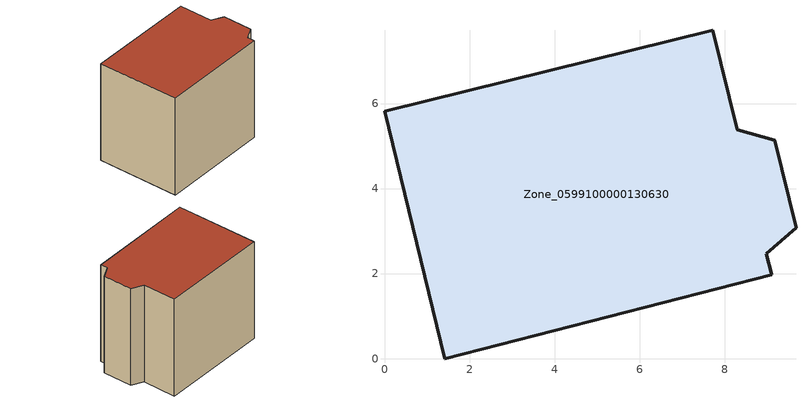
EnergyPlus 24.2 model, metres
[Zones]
Zone_0599100000130630
 floor ground (C_G): 0,5.82 7.72,7.72 8.3,5.38 9.18,5.14 9.68,3.08 8.98,2.47 9.11,1.97 1.42,0 z0
 wall outside (C_F): 1.42,0 9.11,1.97 8.98,2.47 9.68,3.08 9.18,5.14 8.3,5.38 7.72,7.72 0,5.82 1.42,0 z0:7.41
 roof outside (C_R): 7.72,7.72 0,5.82 1.42,0 9.11,1.97 8.98,2.47 9.68,3.08 9.18,5.14 8.3,5.38 z7.41
[BUILDING]
Pand.0599100000130630: North Axis=0; Terrain=City; Loads Convergence Tolerance Value=0.04; Temperature Convergence Tolerance Value=0.4; Solar Distribution=FullExterior; Maximum Number of Warmup Days=25; Minimum Number of Warmup Days=1
[Site:Location]
Rotterdam.The.Hague.AP_ZH_NLD Design_Conditions: Latitude=51.96; Longitude=4.45; Time Zone=1; Elevation=-4.5
[SITE:GROUNDTEMPERATURE:BUILDINGSURFACE]
18, 18, 18, 18, 18, 18, 18, 18, 18, 18, 18, 18
[MATERIAL] Thermal Absorptance=0.9; Solar Absorptance=0.7; Visible Absorptance=0.7
Name | Roughness | Thickness | Conductivity | Density | Specific Heat
G.TI.1946-1964 | MediumSmooth | 0.15 | 1 | 540 | 1210
F.TI.1946-1964 | Rough | 0.3 | 0.857143 | 1920 | 840
R.TI.1946-1964 | MediumRough | 0.2 | 0.277778 | 1500 | 1000
[CONSTRUCTION]
C_G: G.TI.1946-1964
C_F: F.TI.1946-1964
C_R: R.TI.1946-1964
[ZONE]
Zone_0599100000130630: Type=1; Multiplier=1; Ceiling Height=Autocalculate; Volume=Autocalculate; Floor Area=autocalculate; Part of Total Floor Area=Yes
[ZONEINFILTRATION:DESIGNFLOWRATE]
Infil_Zone_0599100000130630: Zone or ZoneList or Space or SpaceList=Zone_0599100000130630; Schedule=AlwaysOn; Design Flow Rate Calculation Method=Flow/Area; Flow Rate per Floor Area=0.003; Constant Term Coefficient=1; Temperature Term Coefficient=0; Velocity Term Coefficient=0; Velocity Squared Term Coefficient=0
[HVACTEMPLATE:ZONE:IDEALLOADSAIRSYSTEM]
Zone_0599100000130630: Maximum Heating Supply Air Temperature=50; Minimum Cooling Supply Air Temperature=13; Maximum Heating Supply Air Humidity Ratio=0.0156; Minimum Cooling Supply Air Humidity Ratio=0.0077; Heating Limit=NoLimit; Cooling Limit=NoLimit; Dehumidification Control Type=ConstantSensibleHeatRatio; Cooling Sensible Heat Ratio=0.7; Dehumidification Setpoint=60; Humidification Control Type=None; Humidification Setpoint=30; Outdoor Air Method=None; Outdoor Air Flow Rate per Person=0.00944; Outdoor Air Flow Rate per Zone Floor Area=0; Outdoor Air Flow Rate per Zone=0; Demand Controlled Ventilation Type=None; Outdoor Air Economizer Type=NoEconomizer; Heat Recovery Type=None; Sensible Heat Recovery Effectiveness=0.7; Latent Heat Recovery Effectiveness=0.65
[ZONECONTROL:THERMOSTAT]
ThermostatControl_Zone_0599100000130630: Zone or ZoneList=Zone_0599100000130630; Control Type Schedule=DualSetpointControlType; Control 1=Thermostat_Zone_0599100000130630; Temperature Difference Between Cutout And Setpoint=0
[THERMOSTATSETPOINT:DUALSETPOINT]
Thermostat_Zone_0599100000130630: Heating Setpoint Temperature Schedule=HeatingSetpoint_Zone_0599100000130630; Cooling Setpoint Temperature Schedule=CoolingSetpoint_Zone_0599100000130630
[SCHEDULE:COMPACT]
HeatingSetpoint_Zone_0599100000130630: Through: 12/31, For: AllDays, Until: 24:00, 21
CoolingSetpoint_Zone_0599100000130630: Through: 12/31, For: AllDays, Until: 24:00, 24
DualSetpointControlType: Through: 12/31, For: AllDays, Until: 24:00, 4
AlwaysOn: Through: 12/31, For: AllDays, Until: 24:00, 1
